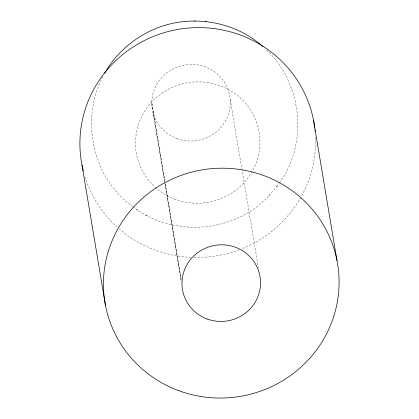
<?xml version="1.0" encoding="UTF-8"?>
<svg xmlns="http://www.w3.org/2000/svg" width="419" height="419" viewBox="0 0 419 419"><rect width="100%" height="100%" fill="white"/><g stroke="black" fill="none" stroke-linecap="round" stroke-linejoin="round"><path stroke-width="0.31" stroke-dasharray="2.1 1.57" d="M102.802 76.693C80.087 119.687 92.52 177.782 132.336 206.289M276.467 186.942L279.122 183.339M279.483 182.799C308.813 142.732 301.884 82.747 265.835 49.117M132.844 206.677C172.989 238.411 236.3 232.802 270.145 194.406M269.082 195.678L277.682 185.491M145.927 215.041L147.352 215.9M136.432 209.39L138.05 210.364M230.261 99.874L258.45 267.961M152.961 112.318L164.667 181.82M164.777 182.464L181.249 280.28M164.871 181.422L151.793 102.639L164.777 181.427M165.301 184.009L181.165 279.583M165.201 184.009L181.27 281.531M315.491 137.448A117.912 114.848 -9.5 0 1 241.684 248.807M239.333 249.724A117.912 114.848 -9.5 0 1 193.62 257.434M191.069 257.345A117.912 114.848 -9.5 0 1 119.263 228.936M117.304 227.213A117.912 114.848 -9.5 0 1 84.858 176.478M174.356 198.988A62.269 60.65 -9.5 0 0 259.361 133.651A62.269 60.65 -9.5 0 0 159.477 94.998A62.269 60.65 -9.5 0 0 174.356 198.988M176.907 138.569A39.302 38.281 -9.5 0 0 229.874 96.485A39.302 38.281 -9.5 0 0 166.422 73.095A39.302 38.281 -9.5 0 0 176.907 138.569"/><path stroke-width="0.63" d="M104.708 73.335C115.099 54.491 131.933 39.564 151.364 30.493L152.207 30.121C188.131 13.576 233.467 20.018 262.875 46.609M205.21 21.531L206.164 21.615M194.479 20.95L195.071 21.013M313.485 120.07L337.007 260.649M81.983 165.018L105.509 305.598M314.962 129.963A117.912 114.848 -9.5 0 1 315.083 131.21M83.344 171.088A117.912 114.848 -9.5 0 1 176.645 29.649A117.912 114.848 -9.5 0 1 314.753 128.099M178.929 390.733A117.912 114.848 -9.5 0 0 337.656 264.274A117.912 114.848 -9.5 0 0 147.184 194.364A117.912 114.848 -9.5 0 0 178.929 390.733M207.148 318.995A39.302 38.281 -9.5 0 0 260.058 276.844A39.302 38.281 -9.5 0 0 196.569 253.537A39.302 38.281 -9.5 0 0 207.148 318.995"/></g></svg>
